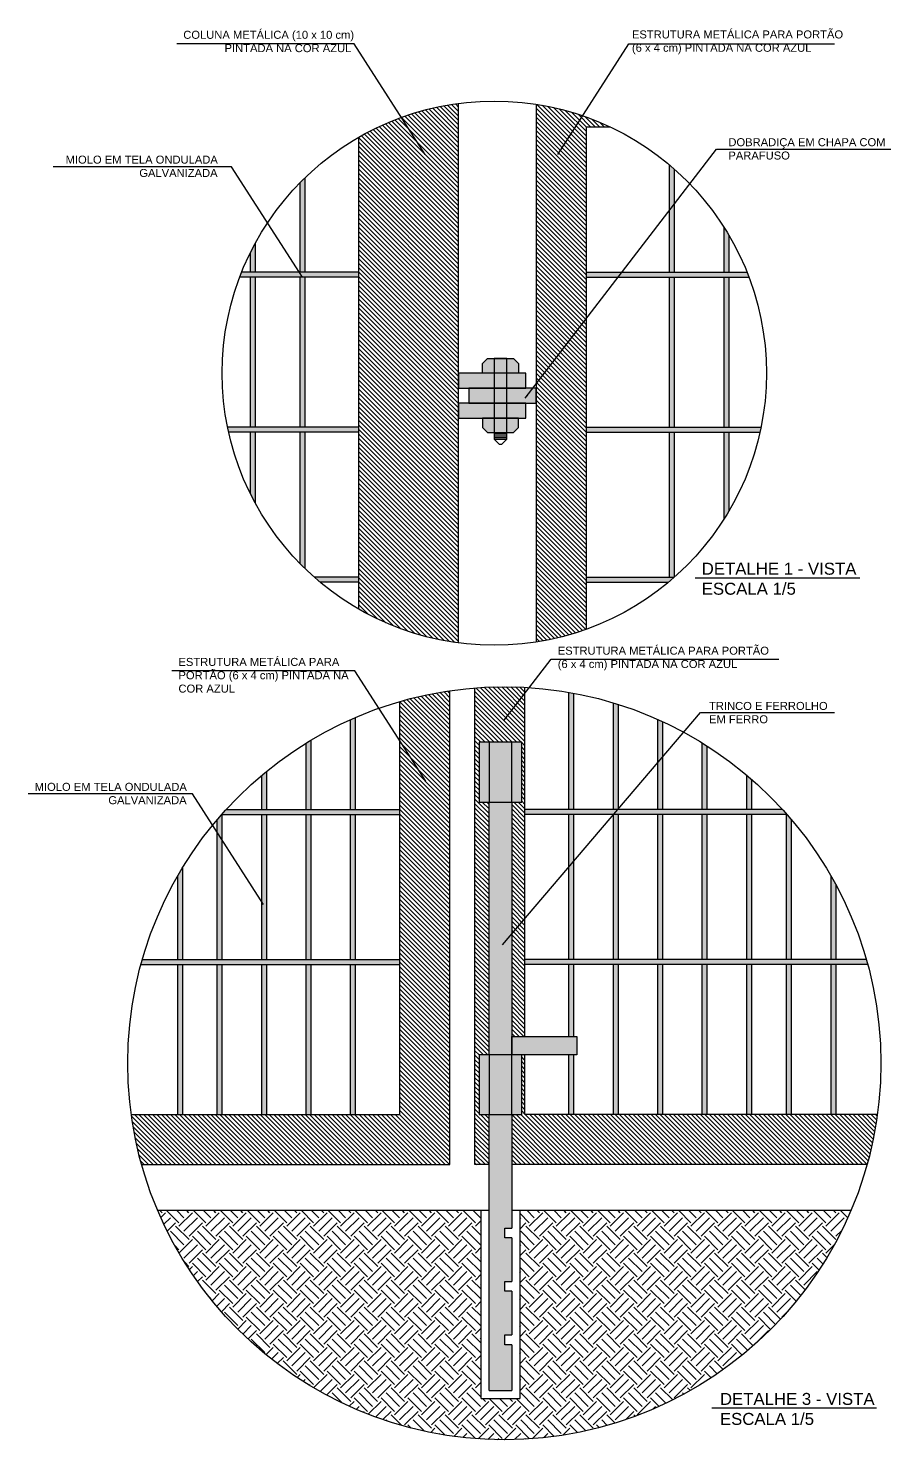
# Model space of a CAD drawing. Extents: x 257.2 to 349.4, y 13.2 to 90.5.
# Drawn here: x 300.21 to 304.5, y 28.33 to 35.39 of the extents above; entities that cross this region are included whole.
import ezdxf

# ---------------------------------------------------------------- set-up
doc = ezdxf.new("R2010")
doc.units = 0
doc.header["$LTSCALE"] = 0.005
doc.layers.get('0').update_dxf_attribs({"linetype": 'CONTINUOUS'})
for name, color, linetype in [('01', 1, 'CONTINUOUS'), ('02', 2, 'CONTINUOUS'), ('A-ESQUADRIAS', 2, 'CONTINUOUS'), ('ARQ-HTC', 9, 'CONTINUOUS'), ('ARQ-SMB-1_025', 1, 'CONTINUOUS'), ('ARQ-TXT-1_025', 6, 'CONTINUOUS'), ('PILAR_RECT', 6, 'CONTINUOUS'), ('PORTAL_VTA_PROX', 1, 'CONTINUOUS')]:
    doc.layers.add(name, color=color, linetype=linetype)
doc.styles.add('ESC-50-A20', font='arial.ttf', dxfattribs={"height": 0.1})
doc.styles.add('FNDE Texto Cota 0025', font='verdana.ttf', dxfattribs={"height": 0.04})
doc.dimstyles.new('FNDE 1-0025', dxfattribs={"dimscale": 5, "dimtxt": 0.04, "dimasz": 0.0035, "dimexe": 0.15, "dimexo": 0.15, "dimgap": 0.0025, "dimtad": 1, "dimzin": 1, "dimdsep": 46, "dimtxsty": 'FNDE Texto Cota 0025', "dimblk": 'tic', "dimcen": 0.015, "dimdle": 0.15, "dimse1": 1, "dimse2": 1, "dimclrd": 251, "dimclre": 251, "dimclrt": 256, "dimaunit": 1, "dimadec": 3, "dimazin": 0, "dimtfac": 1, "dimtix": 1, "dimtmove": 2, "dimatfit": 3, "dimfxl": 0.15, "dimtvp": 1, "dimtolj": 1, "dimtzin": 0, "dimarcsym": 0})

# ---------------------------------------------------------------- blocks, each defined once
blk = doc.blocks.new('tic')
at = {"color": 251}
for p, q in [((-1, 0), (1, 0)), ((0, -1), (0, 1))]:
    blk.add_line(p, q, dxfattribs=at)
blk.add_line((-0.6, -0.6), (0.6, 0.6))

msp = doc.modelspace()

# ---------------------------------------------------------------- hatches: boundary and pattern name
at = {"layer": 'ARQ-HTC', "linetype": 'Continuous'}
h = msp.add_hatch(dxfattribs=at)
h.set_pattern_fill('ANSI31', color=150, scale=0.005, angle=90)
h.set_pattern_definition([(135, (-636.485915, -496.763764), (-0.01122532015, -0.01122532015), [])])
h.paths.add_polyline_path([(303.0031, 34.8909), (303.1256, 34.8909, 0.071985), (302.7531, 35.0052), (302.7531, 32.3171, 0.04752), (303.0031, 32.3806)])
h.paths.add_polyline_path([(302.3656, 35.0094, 0.097988), (301.8656, 34.8397), (301.8656, 32.4826, 0.097988), (302.3656, 32.3128)])
h = msp.add_hatch(color=256, dxfattribs=at)
h.dxf.hatch_style = 1
h.paths.add_polyline_path([(303.8075, 34.1659), (303.0031, 34.1659), (303.0031, 34.1409), (303.8172, 34.1409, 0.00493)])
h.paths.add_polyline_path([(303.444, 34.6814, 0.006062), (303.419, 34.7029), (303.419, 34.1659), (303.444, 34.1659)])
h.paths.add_polyline_path([(303.7164, 34.3516, 0.008792), (303.6914, 34.3924), (303.6914, 34.1659), (303.7164, 34.1659)])
h.paths.add_polyline_path([(303.7164, 34.1409), (303.6914, 34.1409), (303.6914, 33.3909), (303.7164, 33.3909)])
h.paths.add_polyline_path([(303.444, 34.1409), (303.419, 34.1409), (303.419, 33.3909), (303.444, 33.3909)])
h.paths.add_polyline_path([(303.8776, 33.3909), (303.0031, 33.3909), (303.0031, 33.3659), (303.8722, 33.3659, 0.004698)])
h.paths.add_polyline_path([(303.7164, 33.3659), (303.6914, 33.3659), (303.6914, 32.9299, 0.008792), (303.7164, 32.9707)])
h.paths.add_polyline_path([(303.444, 33.3659), (303.419, 33.3659), (303.419, 32.6409), (303.444, 32.6409)])
h.paths.add_polyline_path([(303.444, 32.6409), (303.0031, 32.6409), (303.0031, 32.6159), (303.4149, 32.6159, 0.007063)])
h.paths.add_polyline_path([(301.8656, 34.1659), (301.2815, 34.1659, 0.00493), (301.2718, 34.1409), (301.8656, 34.1409)])
h.paths.add_polyline_path([(301.8656, 33.3909), (301.2115, 33.3909, 0.004698), (301.2168, 33.3659), (301.8656, 33.3659)])
h.paths.add_polyline_path([(301.8656, 32.6409), (301.645, 32.6409, 0.007063), (301.6742, 32.6159), (301.8656, 32.6159)])
h.paths.add_polyline_path([(301.5969, 33.3659), (301.5719, 33.3659), (301.5719, 32.7104, 0.006488), (301.5969, 32.6854)])
h.paths.add_polyline_path([(301.3496, 33.3659), (301.3246, 33.3659), (301.3246, 33.0598, 0.009991), (301.3496, 33.0115)])
h.paths.add_polyline_path([(301.3496, 34.1409), (301.3246, 34.1409), (301.3246, 33.3909), (301.3496, 33.3909)])
h.paths.add_polyline_path([(301.5969, 34.1409), (301.5719, 34.1409), (301.5719, 33.3909), (301.5969, 33.3909)])
h.paths.add_polyline_path([(301.5969, 34.6368, 0.006488), (301.5719, 34.6119), (301.5719, 34.1659), (301.5969, 34.1659)])
h.paths.add_polyline_path([(301.3496, 34.3108, 0.009991), (301.3246, 34.2625), (301.3246, 34.1659), (301.3496, 34.1659)])
h = msp.add_hatch(color=256, dxfattribs=at)
h.dxf.hatch_style = 1
h.paths.add_polyline_path([(302.6646, 33.7091), (302.6396, 33.7341), (302.6075, 33.7341), (302.6075, 33.6611), (302.6646, 33.6611)])
h.paths.add_polyline_path([(302.5445, 33.7341), (302.5098, 33.7341), (302.4848, 33.7091), (302.4848, 33.6611), (302.5445, 33.6611)])
h.paths.add_polyline_path([(302.6075, 33.7341), (302.5445, 33.7341), (302.5445, 33.6611), (302.6075, 33.6611)])
h.paths.add_polyline_path([(302.5445, 33.6611), (302.4848, 33.6611), (302.3656, 33.6611), (302.3656, 33.5864), (302.5445, 33.5864)])
h.paths.add_polyline_path([(302.6075, 33.6611), (302.5445, 33.6611), (302.5445, 33.5864), (302.6075, 33.5864)])
h.paths.add_polyline_path([(302.7021, 33.6611), (302.6075, 33.6611), (302.6075, 33.5864), (302.7021, 33.5864)])
h.paths.add_polyline_path([(302.7531, 33.5864), (302.6075, 33.5864), (302.6075, 33.5117), (302.7531, 33.5117)])
h.paths.add_polyline_path([(302.6075, 33.5864), (302.5445, 33.5864), (302.5445, 33.5117), (302.6075, 33.5117)])
h.paths.add_polyline_path([(302.5445, 33.5864), (302.4165, 33.5864), (302.4165, 33.5117), (302.5445, 33.5117)])
h.paths.add_polyline_path([(302.5445, 33.5117), (302.4165, 33.5117), (302.3656, 33.5117), (302.3656, 33.437), (302.5445, 33.437)])
h.paths.add_polyline_path([(302.6075, 33.5117), (302.5445, 33.5117), (302.5445, 33.437), (302.6075, 33.437)])
h.paths.add_polyline_path([(302.7021, 33.5117), (302.6075, 33.5117), (302.6075, 33.437), (302.6646, 33.437), (302.7021, 33.437)])
h.paths.add_polyline_path([(302.6646, 33.437), (302.6075, 33.437), (302.6075, 33.364), (302.6396, 33.364), (302.6646, 33.389)])
h.paths.add_polyline_path([(302.6075, 33.437), (302.5445, 33.437), (302.5445, 33.364), (302.6075, 33.364)])
h.paths.add_polyline_path([(302.5445, 33.437), (302.4848, 33.437), (302.4848, 33.389), (302.5098, 33.364), (302.5445, 33.364)])
h = msp.add_hatch(dxfattribs=at)
h.set_pattern_fill('ANSI31', color=150, scale=0.005, angle=90)
h.set_pattern_definition([(135, (-649.30785, -500.09408), (-0.01122532015, -0.01122532015), [])])
h.paths.add_polyline_path([(302.6977, 32.091, 0.033249), (302.4477, 32.0881), (302.4477, 31.8153), (302.4477, 29.7055), (302.5187, 29.7055), (302.5187, 29.9555), (302.4687, 29.9555), (302.4687, 30.2548), (302.5187, 30.2548), (302.5187, 31.5176), (302.4687, 31.5176), (302.4687, 31.8168), (302.6812, 31.8168), (302.6812, 31.5176), (302.6312, 31.5176), (302.6312, 30.3448), (302.6977, 30.3448)])
h.paths.add_polyline_path([(304.4589, 29.9555), (302.6977, 29.9555), (302.6977, 30.2548), (302.6812, 30.2548), (302.6812, 29.9555), (302.6312, 29.9555), (302.6312, 29.7055), (304.4071, 29.7055, 0.033956)])
h.paths.add_polyline_path([(302.3227, 32.0741, 0.034017), (302.0727, 32.02), (302.0727, 29.9555), (300.7301, 29.9555, 0.033956), (300.782, 29.7055), (302.3227, 29.7055)])
h = msp.add_hatch(color=256, dxfattribs=at)
h.dxf.hatch_style = 1
h.paths.add_polyline_path([(302.9404, 32.0618, 0.003374), (302.9154, 32.0663), (302.9154, 31.4805), (302.9404, 31.4805)])
h.paths.add_polyline_path([(303.1627, 32.006, 0.003476), (303.1377, 32.0137), (303.1377, 31.4805), (303.1627, 31.4805)])
h.paths.add_polyline_path([(303.3851, 31.9197, 0.003647), (303.3601, 31.9311), (303.3601, 31.4805), (303.3851, 31.4805)])
h.paths.add_polyline_path([(303.6074, 31.798, 0.003921), (303.5824, 31.8137), (303.5824, 31.4805), (303.6074, 31.4805)])
h.paths.add_polyline_path([(303.8298, 31.6317, 0.004369), (303.8048, 31.6531), (303.8048, 31.4805), (303.8298, 31.4805)])
h.paths.add_polyline_path([(303.9846, 31.4805), (302.6977, 31.4805), (302.6977, 31.4555), (304.0037, 31.4555), (304.0037, 31.4592, 0.003805)])
h.paths.add_polyline_path([(302.9404, 31.4555), (302.9154, 31.4555), (302.9154, 30.7305), (302.9404, 30.7305)])
h.paths.add_polyline_path([(303.1627, 31.4555), (303.1377, 31.4555), (303.1377, 30.7305), (303.1627, 30.7305)])
h.paths.add_polyline_path([(303.3851, 31.4555), (303.3601, 31.4555), (303.3601, 30.7305), (303.3851, 30.7305)])
h.paths.add_polyline_path([(303.6074, 31.4555), (303.5824, 31.4555), (303.5824, 30.7305), (303.6074, 30.7305)])
h.paths.add_polyline_path([(303.8298, 31.4555), (303.8048, 31.4555), (303.8048, 30.7305), (303.8298, 30.7305)])
h.paths.add_polyline_path([(304.0287, 31.4304, 0.004413), (304.007, 31.4555), (304.0037, 31.4555), (304.0037, 30.7305), (304.0287, 30.7305)])
h.paths.add_polyline_path([(304.2511, 31.105, 0.006826), (304.2261, 31.1498), (304.2261, 30.7305), (304.2511, 30.7305)])
h.paths.add_polyline_path([(304.2511, 30.7055), (304.2261, 30.7055), (304.2261, 29.9555), (304.2511, 29.9555)])
h.paths.add_polyline_path([(304.0287, 30.7055), (304.0037, 30.7055), (304.0037, 29.9555), (304.0287, 29.9555)])
h.paths.add_polyline_path([(303.8298, 30.7055), (303.8048, 30.7055), (303.8048, 29.9555), (303.8298, 29.9555)])
h.paths.add_polyline_path([(303.6074, 30.7055), (303.5824, 30.7055), (303.5824, 29.9555), (303.6074, 29.9555)])
h.paths.add_polyline_path([(303.3851, 30.7055), (303.3601, 30.7055), (303.3601, 29.9555), (303.3851, 29.9555)])
h.paths.add_polyline_path([(303.1627, 30.7055), (303.1377, 30.7055), (303.1377, 29.9555), (303.1627, 29.9555)])
h.paths.add_polyline_path([(302.9404, 30.7055), (302.9154, 30.7055), (302.9154, 30.3448), (302.9404, 30.3448)])
h.paths.add_polyline_path([(302.9404, 30.2548), (302.9154, 30.2548), (302.9154, 29.9555), (302.9404, 29.9555)])
h.paths.add_polyline_path([(304.4036, 30.7305), (302.6977, 30.7305), (302.6977, 30.7055), (304.4106, 30.7055, 0.003448)])
h.paths.add_polyline_path([(301.8498, 31.9402, 0.003628), (301.8248, 31.9292), (301.8248, 31.4805), (301.8498, 31.4805)])
h.paths.add_polyline_path([(301.6275, 31.8264, 0.00389), (301.6025, 31.8111), (301.6025, 31.4805), (301.6275, 31.4805)])
h.paths.add_polyline_path([(301.4051, 31.6703, 0.004316), (301.3801, 31.6496), (301.3801, 31.4805), (301.4051, 31.4805)])
h.paths.add_polyline_path([(302.0727, 31.4805), (301.2045, 31.4805, 0.004322), (301.1828, 31.4563), (301.1828, 31.4555), (302.0727, 31.4555)])
h.paths.add_polyline_path([(301.8498, 31.4555), (301.8248, 31.4555), (301.8248, 30.7305), (301.8498, 30.7305)])
h.paths.add_polyline_path([(301.6275, 31.4555), (301.6025, 31.4555), (301.6025, 30.7305), (301.6275, 30.7305)])
h.paths.add_polyline_path([(301.4051, 31.4555), (301.3801, 31.4555), (301.3801, 30.7305), (301.4051, 30.7305)])
h.paths.add_polyline_path([(300.9854, 31.1878, 0.006546), (300.9604, 31.1453), (300.9604, 30.7305), (300.9854, 30.7305)])
h.paths.add_polyline_path([(301.1828, 31.4563, 0.005081), (301.1578, 31.4274), (301.1578, 30.7305), (301.1828, 30.7305)])
h.paths.add_polyline_path([(302.0727, 30.7305), (300.7855, 30.7305, 0.003448), (300.7785, 30.7055), (302.0727, 30.7055)])
h.paths.add_polyline_path([(301.8498, 30.7055), (301.8248, 30.7055), (301.8248, 29.9555), (301.8498, 29.9555)])
h.paths.add_polyline_path([(301.6275, 30.7055), (301.6025, 30.7055), (301.6025, 29.9555), (301.6275, 29.9555)])
h.paths.add_polyline_path([(301.4051, 30.7055), (301.3801, 30.7055), (301.3801, 29.9555), (301.4051, 29.9555)])
h.paths.add_polyline_path([(301.1828, 30.7055), (301.1578, 30.7055), (301.1578, 29.9555), (301.1828, 29.9555)])
h.paths.add_polyline_path([(300.9854, 30.7055), (300.9604, 30.7055), (300.9604, 29.9555), (300.9854, 29.9555)])
h = msp.add_hatch(color=253, dxfattribs=at)
h.dxf.hatch_style = 1
h.paths.add_polyline_path([(302.6312, 29.3392), (302.5971, 29.3392), (302.5971, 29.3881), (302.6312, 29.3881), (302.6312, 29.9555), (302.5187, 29.9555), (302.5187, 28.5768), (302.6312, 28.5768), (302.6312, 28.8049), (302.5971, 28.8049), (302.5971, 28.8539), (302.6312, 28.8539), (302.6312, 29.072), (302.5971, 29.072), (302.5971, 29.121), (302.6312, 29.121)])
h.paths.add_polyline_path([(302.6312, 30.2548), (302.5187, 30.2548), (302.5187, 29.9555), (302.6312, 29.9555)])
h.paths.add_polyline_path([(302.5187, 30.2548), (302.4687, 30.2548), (302.4687, 29.9555), (302.5187, 29.9555)])
h.paths.add_polyline_path([(302.6812, 30.2548), (302.6312, 30.2548), (302.6312, 29.9555), (302.6812, 29.9555)])
h.paths.add_polyline_path([(302.9574, 30.3448), (302.6312, 30.3448), (302.6312, 30.2548), (302.6812, 30.2548), (302.9574, 30.2548)])
h.paths.add_polyline_path([(302.6312, 30.3448), (302.6312, 31.5176), (302.5187, 31.5176), (302.5187, 30.2548), (302.6312, 30.2548)])
h.paths.add_polyline_path([(302.6812, 31.8168), (302.6312, 31.8168), (302.6312, 31.5176), (302.6812, 31.5176)])
h.paths.add_polyline_path([(302.6312, 31.8168), (302.5187, 31.8168), (302.5187, 31.5176), (302.6312, 31.5176)])
h.paths.add_polyline_path([(302.5187, 31.8168), (302.4687, 31.8168), (302.4687, 31.5176), (302.5187, 31.5176)])
h = msp.add_hatch(dxfattribs=at)
h.set_pattern_fill('EARTH', color=256, scale=0.015, angle=45)
h.set_pattern_definition([(45, (93.70923, -80.84082), (0, 0.13470384), [0.09525, -0.09525]), (45, (93.68397, -80.81557), (0, 0.13470384), [0.09525, -0.09525]), (45, (93.65871, -80.79031), (0, 0.13470384), [0.09525, -0.09525]), (135, (93.65871, -80.77347), (-0.13470384, 0), [0.09525, -0.09525]), (135, (93.68397, -80.748215), (-0.13470384, 0), [0.09525, -0.09525]), (135, (93.70923, -80.72296), (-0.13470384, 0), [0.09525, -0.09525])])
h.paths.add_polyline_path([(302.6712, 28.5368), (302.4787, 28.5368), (302.4787, 29.4758), (300.8625, 29.4758, 0.661559), (304.3265, 29.4758), (302.6712, 29.4758)])

# ---------------------------------------------------------------- linework, layer by layer
at = {"color": 3}
for points in [[(302.3656, 32.3128), (302.3656, 35.0094)], [(302.7531, 35.0052), (302.7531, 32.3171)], [(303.1256, 34.8909), (303.0031, 34.8909), (303.0031, 32.3806)], [(301.8656, 34.8397), (301.8656, 32.4826)], [(300.782, 29.7055), (302.3227, 29.7055), (302.3227, 32.0741)], [(302.4477, 31.8153), (302.4477, 32.0881)], [(302.6977, 30.3448), (302.6977, 32.091)], [(300.7301, 29.9555), (302.0727, 29.9555), (302.0727, 32.02)], [(302.5187, 29.7055), (302.4477, 29.7055), (302.4477, 31.8153)], [(304.4589, 29.9555), (302.6977, 29.9555), (302.6977, 30.2548)], [(304.4071, 29.7055), (302.6312, 29.7055)]]:
    msp.add_lwpolyline(points, dxfattribs=at)
at = {"layer": '01', "ltscale": 10}
for p, q in [((304.371, 32.6365), (303.5478, 32.6365)), ((304.4551, 28.4881), (303.632, 28.4881))]:
    msp.add_line(p, q, dxfattribs=at)
at = {"layer": '02', "linetype": 'Continuous'}
for centre, radius in [((302.5445, 33.6611), 1.3601), ((302.5945, 30.2119), 1.8819)]:
    msp.add_circle(centre, radius, dxfattribs=at)
at = {"layer": 'A-ESQUADRIAS', "linetype": 'Continuous'}
for p, q in [((302.5187, 31.8168), (302.5187, 31.5176)), ((302.6312, 31.5176), (302.6312, 31.8168)), ((302.5187, 30.2548), (302.5187, 31.5176)), ((302.6312, 31.5176), (302.6312, 30.2548)), ((302.5187, 30.2548), (302.5187, 29.9555)), ((302.6312, 29.9555), (302.6312, 30.2548)), ((302.5187, 28.5768), (302.5187, 29.9555)), ((302.6312, 29.9555), (302.6312, 29.3881)), ((302.6312, 29.3392), (302.6312, 29.121)), ((302.6312, 29.072), (302.6312, 28.8539)), ((302.6312, 28.8049), (302.6312, 28.5768)), ((302.5187, 28.5768), (302.6312, 28.5768))]:
    msp.add_line(p, q, dxfattribs=at)
for points in [[(302.5098, 33.7341), (302.6396, 33.7341), (302.6646, 33.7091), (302.6646, 33.6611), (302.4848, 33.6611), (302.4848, 33.7091)], [(302.3656, 33.5864), (302.7021, 33.5864), (302.7021, 33.6611), (302.3656, 33.6611)], [(302.4165, 33.5117), (302.7531, 33.5117), (302.7531, 33.5864), (302.4165, 33.5864)], [(302.3656, 33.437), (302.7021, 33.437), (302.7021, 33.5117), (302.3656, 33.5117)], [(302.5098, 33.364), (302.6396, 33.364), (302.6646, 33.389), (302.6646, 33.437), (302.4848, 33.437), (302.4848, 33.389)], [(302.6812, 31.5176), (302.6812, 31.8168), (302.4687, 31.8168), (302.4687, 31.5176)], [(302.6312, 30.2548), (302.6312, 30.3448), (302.9574, 30.3448), (302.9574, 30.2548)], [(302.6812, 29.9555), (302.6812, 30.2548), (302.4687, 30.2548), (302.4687, 29.9555)]]:
    msp.add_lwpolyline(points, close=True, dxfattribs=at)
for points in [[(302.6312, 29.3392), (302.5971, 29.3392), (302.5971, 29.3881), (302.6312, 29.3881)], [(302.6312, 29.072), (302.5971, 29.072), (302.5971, 29.121), (302.6312, 29.121)], [(302.6312, 28.8049), (302.5971, 28.8049), (302.5971, 28.8539), (302.6312, 28.8539)]]:
    msp.add_lwpolyline(points, dxfattribs=at)
at = {"layer": 'PILAR_RECT'}
for p, q in [((302.5187, 29.4758), (300.8625, 29.4758)), ((302.4787, 28.5368), (302.4787, 29.4758)), ((304.3265, 29.4758), (302.6312, 29.4758)), ((302.6712, 29.4758), (302.6712, 28.5368)), ((302.4787, 28.5368), (302.6712, 28.5368))]:
    msp.add_line(p, q, dxfattribs=at)
at = {"layer": 'PORTAL_VTA_PROX'}
for p, q in [((303.419, 34.7029), (303.419, 34.1659)), ((303.444, 34.6814), (303.444, 34.1659)), ((301.5719, 34.6119), (301.5719, 34.1659)), ((301.5969, 34.6368), (301.5969, 34.1659)), ((303.6914, 34.3924), (303.6914, 34.1659)), ((301.3496, 34.3108), (301.3496, 34.1659)), ((303.7164, 34.3516), (303.7164, 34.1659)), ((301.3246, 34.2625), (301.3246, 34.1659)), ((301.8656, 34.1659), (301.2815, 34.1659)), ((303.0031, 34.1659), (303.8075, 34.1659)), ((301.8656, 34.1409), (301.2718, 34.1409)), ((301.3246, 34.1409), (301.3246, 33.3909)), ((301.3496, 34.1409), (301.3496, 33.3909)), ((301.5719, 34.1409), (301.5719, 33.3909)), ((301.5969, 34.1409), (301.5969, 33.3909)), ((303.0031, 34.1409), (303.8172, 34.1409)), ((303.419, 34.1409), (303.419, 33.3909)), ((303.444, 34.1409), (303.444, 33.3909)), ((303.6914, 34.1409), (303.6914, 33.3909)), ((303.7164, 34.1409), (303.7164, 33.3909)), ((301.8656, 33.3909), (301.2115, 33.3909)), ((303.0031, 33.3909), (303.8776, 33.3909)), ((301.8656, 33.3659), (301.2168, 33.3659)), ((301.3246, 33.3659), (301.3246, 33.0598)), ((301.3496, 33.3659), (301.3496, 33.0115)), ((301.5719, 33.3659), (301.5719, 32.7104)), ((301.5969, 33.3659), (301.5969, 32.6854)), ((302.5445, 33.3579), (302.6075, 33.3579)), ((302.5445, 33.348), (302.6075, 33.348)), ((302.5445, 33.3388), (302.6075, 33.3388)), ((302.5445, 33.3307), (302.6075, 33.3307)), ((303.0031, 33.3659), (303.8722, 33.3659)), ((303.419, 33.3659), (303.419, 32.6409)), ((303.444, 33.3659), (303.444, 32.6409)), ((303.6914, 33.3659), (303.6914, 32.9299)), ((303.7164, 33.3659), (303.7164, 32.9707)), ((301.8656, 32.6409), (301.645, 32.6409)), ((301.8656, 32.6159), (301.6742, 32.6159)), ((303.0031, 32.6409), (303.444, 32.6409)), ((303.0031, 32.6159), (303.4149, 32.6159)), ((302.9154, 32.0663), (302.9154, 31.4805)), ((302.9404, 32.0618), (302.9404, 31.4805)), ((303.1377, 32.0137), (303.1377, 31.4805)), ((303.1627, 32.006), (303.1627, 31.4805)), ((301.8248, 31.9292), (301.8248, 31.4805)), ((301.8498, 31.9402), (301.8498, 31.4805)), ((303.3601, 31.9311), (303.3601, 31.4805)), ((303.3851, 31.9197), (303.3851, 31.4805)), ((301.6275, 31.8264), (301.6275, 31.4805)), ((301.6025, 31.8111), (301.6025, 31.4805)), ((303.5824, 31.8137), (303.5824, 31.4805)), ((303.6074, 31.798), (303.6074, 31.4805)), ((301.3801, 31.6496), (301.3801, 31.4805)), ((301.4051, 31.6703), (301.4051, 31.4805)), ((303.8048, 31.6531), (303.8048, 31.4805)), ((303.8298, 31.6317), (303.8298, 31.4805)), ((301.2045, 31.4805), (302.0727, 31.4805)), ((303.9846, 31.4805), (302.6977, 31.4805)), ((301.1578, 31.4274), (301.1578, 30.7305)), ((301.1821, 31.4555), (302.0727, 31.4555)), ((301.1828, 31.4563), (301.1828, 30.7305)), ((301.3801, 31.4555), (301.3801, 30.7305)), ((301.4051, 31.4555), (301.4051, 30.7305)), ((301.6025, 31.4555), (301.6025, 30.7305)), ((301.6275, 31.4555), (301.6275, 30.7305)), ((301.8248, 31.4555), (301.8248, 30.7305)), ((301.8498, 31.4555), (301.8498, 30.7305)), ((304.007, 31.4555), (302.6977, 31.4555)), ((302.9154, 31.4555), (302.9154, 30.7305)), ((302.9404, 31.4555), (302.9404, 30.7305)), ((303.1377, 31.4555), (303.1377, 30.7305)), ((303.1627, 31.4555), (303.1627, 30.7305)), ((303.3601, 31.4555), (303.3601, 30.7305)), ((303.3851, 31.4555), (303.3851, 30.7305)), ((303.5824, 31.4555), (303.5824, 30.7305)), ((303.6074, 31.4555), (303.6074, 30.7305)), ((303.8048, 31.4555), (303.8048, 30.7305)), ((303.8298, 31.4555), (303.8298, 30.7305)), ((304.0037, 31.4592), (304.0037, 30.7305)), ((304.0287, 31.4304), (304.0287, 30.7305)), ((300.9854, 31.1878), (300.9854, 30.7305)), ((300.9604, 31.1453), (300.9604, 30.7305)), ((304.2261, 31.1498), (304.2261, 30.7305)), ((304.2511, 31.105), (304.2511, 30.7305)), ((300.7785, 30.7055), (302.0727, 30.7055)), ((300.7855, 30.7305), (302.0727, 30.7305)), ((300.9604, 30.7055), (300.9604, 29.9555)), ((300.9854, 30.7055), (300.9854, 29.9555)), ((301.1578, 30.7055), (301.1578, 29.9555)), ((301.1828, 30.7055), (301.1828, 29.9555)), ((301.3801, 30.7055), (301.3801, 29.9555)), ((301.4051, 30.7055), (301.4051, 29.9555)), ((301.6025, 30.7055), (301.6025, 29.9555)), ((301.6275, 30.7055), (301.6275, 29.9555)), ((301.8248, 30.7055), (301.8248, 29.9555)), ((301.8498, 30.7055), (301.8498, 29.9555)), ((304.4036, 30.7305), (302.6977, 30.7305)), ((304.4106, 30.7055), (302.6977, 30.7055)), ((302.9154, 30.7055), (302.9154, 30.3448)), ((302.9404, 30.7055), (302.9404, 30.3448)), ((303.1377, 30.7055), (303.1377, 29.9555)), ((303.1627, 30.7055), (303.1627, 29.9555)), ((303.3601, 30.7055), (303.3601, 29.9555)), ((303.3851, 30.7055), (303.3851, 29.9555)), ((303.5824, 30.7055), (303.5824, 29.9555)), ((303.6074, 30.7055), (303.6074, 29.9555)), ((303.8048, 30.7055), (303.8048, 29.9555)), ((303.8298, 30.7055), (303.8298, 29.9555)), ((304.0037, 30.7055), (304.0037, 29.9555)), ((304.0287, 30.7055), (304.0287, 29.9555)), ((304.2261, 30.7055), (304.2261, 29.9555)), ((304.2511, 30.7055), (304.2511, 29.9555)), ((302.9154, 30.2548), (302.9154, 29.9555)), ((302.9404, 30.2548), (302.9404, 29.9555))]:
    msp.add_line(p, q, dxfattribs=at)
msp.add_lwpolyline([(302.5695, 33.3057), (302.5825, 33.3057), (302.6075, 33.3307), (302.6075, 33.7341), (302.5445, 33.7341), (302.5445, 33.3307)], close=True, dxfattribs=at)

# ---------------------------------------------------------------- texts
at = {"layer": 'ARQ-TXT-1_025', "char_height": 0.04, "attachment_point": 1, "style": 'ESC-50-A20'}
for s, insert, width in [('\\pi0.25771;COLUNA METÁLICA (10 x 10 cm) \\P\\pi0.4642;PINTADA NA COR AZUL', (300.7321, 35.3725), 1.244994), ('ESTRUTURA METÁLICA PARA PORTÃO (6 x 4 cm) PINTADA NA COR AZUL', (303.2323, 35.3743), 1.091298), ('DOBRADIÇA EM CHAPA COM PARAFUSO', (303.7143, 34.8357), 0.830407), ('\\pi0.073736;MIOLO EM TELA ONDULADA \\P\\pi0.44203;GALVANIZADA', (300.3281, 34.7485), 0.830407), ('ESTRUTURA METÁLICA PARA PORTÃO (6 x 4 cm) PINTADA NA COR AZUL', (300.9658, 32.2379), 0.966432), ('ESTRUTURA METÁLICA PARA PORTÃO (6 x 4 cm) PINTADA NA COR AZUL', (302.8615, 32.2941), 1.091298), ('TRINCO E FERROLHO EM FERRO', (303.6176, 32.0179), 0.61424), ('\\pi0.073736;MIOLO EM TELA ONDULADA \\P\\pi0.44203;GALVANIZADA', (300.1734, 31.6134), 0.830407)]:
    msp.add_mtext(s, dxfattribs=dict(at, insert=insert, width=width))
at = {"layer": 'ARQ-TXT-1_025', "color": 3, "char_height": 0.06, "width": 1.163625, "attachment_point": 7, "style": 'ESC-50-A20'}
for s, insert in [('DETALHE 1 - VISTA\\P{\\C256;ESCALA 1/5}', (303.5811, 32.553)), ('DETALHE 3 - VISTA\\P{\\C256;ESCALA 1/5}', (303.6719, 28.4033))]:
    msp.add_mtext(s, dxfattribs=dict(at, insert=insert))

# ---------------------------------------------------------------- leaders
at = {"layer": 'ARQ-SMB-1_025', "ltscale": 10}
for points in [[(302.1992, 34.7545), (301.8445, 35.3065), (300.9571, 35.3065)], [(302.8618, 34.7545), (303.2165, 35.3065), (304.2444, 35.3065)], [(302.6994, 33.5356), (303.6554, 34.7802), (304.5471, 34.7802)], [(301.5852, 34.1409), (301.2305, 34.6929), (300.3388, 34.6929)], [(302.2027, 31.6212), (301.848, 32.1732), (300.9327, 32.1732)], [(302.5945, 31.926), (302.8286, 32.2316), (303.9659, 32.2316)], [(302.5858, 30.8044), (303.5757, 31.9644), (304.2441, 31.9644)], [(301.3908, 31.0059), (301.0361, 31.5579), (300.215, 31.5579)]]:
    msp.add_leader(points, dimstyle='FNDE 1-0025', override={"dimlfac": 100, "dimclrd": 252, "dimclre": 252}, dxfattribs=at)

doc.saveas('drawing.dxf')
